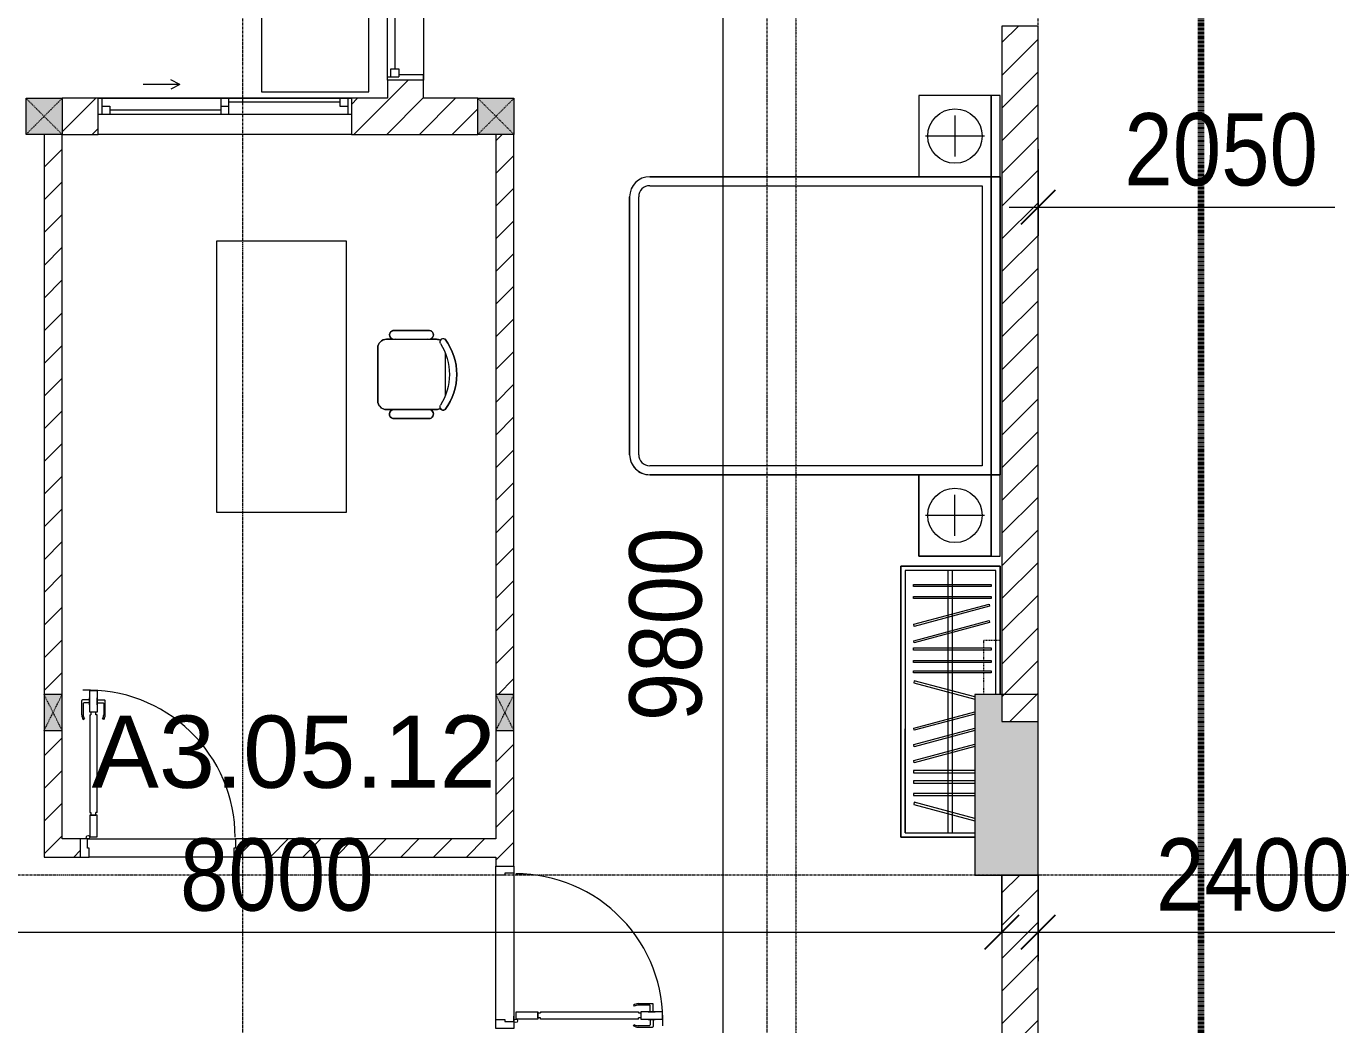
# Model space of a CAD drawing. Header units: millimetres. Extents: x 1591 to 239243, y -15958 to 82755.
# Drawn here: x 212851 to 220050, y 38407 to 43937 of the extents above; entities that cross this region are included whole.
import ezdxf

# ---------------------------------------------------------------- set-up
doc = ezdxf.new("R2010")
doc.units = ezdxf.units.MM
for name, pattern in [('1 NÉT CALL OUT', [6, 3, -3]), ('Dash 1_8_', [6.35, 3.175, -3.175]), ('Dash Dot 3_16_', [7.9375, 4.7625, -1.5875, 0, -1.5875]), ('Dash_2_', [6, 3, -3]), ('Grid Line', [22.225, 12.7, -3.175, 3.175, -3.175])]:
    doc.linetypes.add(name, pattern=pattern)
for name, color, linetype, lineweight in [('0-1', 250, 'Continuous', 5), ('A-ANNO-DIMS', 211, 'Continuous', 9), ('A-ANNO-DIMS-160', 211, 'Continuous', 9), ('A-AREA', 32, 'Dash 1_8_', 9), ('A-AREA-IDEN', 2, 'Continuous', 9), ('A-DETL-3', 90, '1 NÉT CALL OUT', 100), ('A-DETL-GENF-1', 9, 'Continuous', 9), ('A-DOOR-1', 254, 'Continuous', 9), ('A-DOOR-2', 9, 'Continuous', 9), ('A-FLOR-2', 9, 'Continuous', 9), ('A-GLAZ', 151, 'Continuous', 9), ('A-WALL', 113, 'Continuous', 9), ('A-WALL-1', 253, 'Continuous', 18), ('A-WALL-2', 9, 'Continuous', 9), ('A-WALL-3', 113, 'Continuous', 18), ('A-WALL-PATT-1', 10, 'Continuous', 9), ('A-WALL-PATT-2', 111, 'Continuous', 9), ('G-ANNO-SYMB-1', 111, 'Dash Dot 3_16_', 18), ('G-IMPT-1', 254, 'Continuous', 9), ('I-FURN', 30, 'Continuous', 9), ('I-FURN-1', 254, 'Continuous', 9), ('S-COLS', 52, 'Continuous', 9), ('S-COLS-1', 52, 'Continuous', 5), ('S-COLS-2', 250, 'Continuous', 18), ('S-COLS-4', 254, 'Continuous', 9), ('S-COLS-5', 253, 'Continuous', 18), ('S-COLS-6', 52, 'Continuous', 18), ('S-COLS-HDLN', 52, 'Dash_2_', 9), ('S-COLS-HDLN-1', 9, 'Dash_2_', 9), ('S-GRID-1', 1, 'Grid Line', 9)]:
    doc.layers.add(name, color=color, linetype=linetype, lineweight=lineweight)
doc.styles.add('Arial_9', font='arial_0.ttf', dxfattribs={"height": 400})
doc.styles.add('UTM Avo', font='UTM Avo.ttf', dxfattribs={"width": 0.9, "height": 400})
doc.dimstyles.new('1_Dim_chi_tiet_2_5', dxfattribs={"dimscale": 304.8, "dimtxt": 399.720379, "dimasz": 0.629921, "dimexe": 0.524934, "dimexo": 0.0625, "dimgap": 0.052493, "dimtad": 1, "dimdec": 0, "dimrnd": 5, "dimzin": 0, "dimdsep": 46, "dimtxsty": 'UTM Avo', "dimblk1": 'OBLIQUE', "dimblk2": 'OBLIQUE', "dimsah": 1, "dimcen": 0.09, "dimdle": 0.524934, "dimazin": 0, "dimtfac": 1, "dimtdec": 4, "dimtix": 1, "dimtmove": 0, "dimatfit": 3, "dimfxl": 1.049869, "dimfxlon": 1, "dimtvp": 1, "dimtolj": 1, "dimtzin": 0, "dimarcsym": 2})
pattern_1 = [(45, (0, 0), (-90.50967, 90.50967), [])]
pattern_2 = [(45, (101998.83, 0), (-90.50967, 90.50967), [])]

# ---------------------------------------------------------------- blocks, each defined once
blk = doc.blocks.new('NCV_TKTC_KET CAU_rvt-1-TKCS_MB TẦNG 5')
at = {"layer": 'S-COLS-1'}
blk.add_hatch(color=256, dxfattribs=at).paths.add_polyline_path([(116252.6, 39236.9), (116452.6, 39236.9), (116452.6, 40086.9), (116252.6, 40086.9), (116252.6, 40236.9), (116102.6, 40236.9), (116102.6, 39236.9)])
at = {"layer": 'S-COLS-2'}
for p, q in [((116452.6, 40236.9), (116102.6, 40236.9)), ((116102.6, 40236.9), (116102.6, 39236.9)), ((116452.6, 39236.9), (116452.6, 40236.9)), ((116102.6, 39236.9), (116452.6, 39236.9))]:
    blk.add_line(p, q, dxfattribs=at)
blk = doc.blocks.new('GIUONG NGU-2TAB-1600x2000 - GIUONG NGU-2TAB-1600x2000-885815-TKCS_MB TẦNG 5')
at = {"layer": 'I-FURN-1'}
for p, q in [((458.5, 0), (8.5, 0)), ((8.5, 0), (8.5, -50)), ((458.5, -50), (458.5, 0)), ((2108.2, 0), (458.5, 0)), ((458.5, 0), (458.5, -50)), ((458.5, 0), (2108.2, 0)), ((2108.2, -50), (2108.2, 0)), ((458.5, -50), (8.5, -50)), ((8.5, -50), (8.5, -450.3)), ((8.5, -50), (458.5, -50)), ((458.5, -50), (8.5, -50)), ((8.5, -50), (8.5, -450.3)), ((458.5, -450.3), (458.5, -50)), ((2108.2, -50), (458.5, -50)), ((458.5, -50), (458.5, -1938.9)), ((458.5, -50), (2108.2, -50)), ((458.5, -1938.9), (458.5, -50)), ((458.5, -450.3), (458.5, -50)), ((458.5, -50), (2108.2, -50)), ((2558.2, 0), (2108.2, 0)), ((2108.2, 0), (2108.2, -50)), ((2558.2, -50), (2108.2, -50)), ((2108.2, -50), (2108.2, -450.3)), ((2108.2, -1938.9), (2108.2, -50)), ((2108.2, -50), (2558.2, -50)), ((2108.2, -50), (2558.2, -50)), ((2108.2, -450.3), (2108.2, -50)), ((2108.2, -50), (2108.2, -1938.9)), ((2558.2, -50), (2558.2, 0)), ((2558.2, -450.3), (2558.2, -50)), ((2558.2, -50), (2558.2, -450.3)), ((233.5, -86.8), (233.5, -413.5)), ((508.5, -100), (2058.2, -100)), ((508.5, -1938.9), (508.5, -100)), ((2058.2, -100), (2058.2, -1938.9)), ((2333.2, -86.8), (2333.2, -413.5)), ((120.2, -250.2), (346.8, -250.2)), ((2446.5, -250.2), (2219.8, -250.2)), ((8.5, -450.3), (458.5, -450.3)), ((8.5, -450.3), (458.5, -450.3)), ((2108.2, -450.3), (2558.2, -450.3)), ((2558.2, -450.3), (2108.2, -450.3)), ((1997.1, -2000), (569.6, -2000)), ((569.6, -2050), (1997.1, -2050)), ((1997.1, -2050), (569.6, -2050))]:
    blk.add_line(p, q, dxfattribs=at)
for centre in [(233.5, -250.2), (2333.2, -250.2)]:
    blk.add_circle(centre, 150.7, dxfattribs=at)
for centre, radius, start, end in [((569.6, -1938.9), 111.1, 180, 270), ((569.6, -1938.9), 111.1, 180, 270), ((569.6, -1938.9), 61.1, 180, 270), ((1997.1, -1938.9), 111.1, 270, 360), ((1997.1, -1938.9), 61.1, 270, 0), ((1997.1, -1938.9), 111.1, 270, 0)]:
    blk.add_arc(centre, radius, start, end, dxfattribs=at)
blk = doc.blocks.new('MAY GIAT - MAY GIAT_dwg-348053-TKCS_MB TẦNG 5')
at = {"layer": 'G-IMPT-1', "flags": 128}
blk.add_lwpolyline([(5, 596.6), (5, 2.3), (605, 2.3), (605, 596.6)], close=True, dxfattribs=at)
blk = doc.blocks.new('MAY GIAT - MAY GIAT-348233-TKCS_MB TẦNG 5')
at = {"layer": 'I-FURN-1'}
for p, q in [((5, 596.6), (5, 2.3)), ((605, 596.6), (5, 596.6)), ((605, 2.3), (605, 596.6)), ((5, 2.3), (605, 2.3))]:
    blk.add_line(p, q, dxfattribs=at)
blk.add_blockref('MAY GIAT - MAY GIAT_dwg-348053-TKCS_MB TẦNG 5', (0, 0))
blk = doc.blocks.new('DOOR_CW_01 CANH MO-PANEL KINH - DIW_01-900x2200-CỬA GỖ VÂN LAMINATE-553375-TKCS_MB TẦNG 5')
at = {"layer": 'A-DETL-GENF-1'}
for p, q in [((-397, -182), (-397, -62)), ((-397, -62), (-357, -62)), ((-357, -62), (-357, -182)), ((-357, -182), (-397, -182)), ((-397, -196), (-391, -196)), ((-397, -738), (-397, -196)), ((-391, -196), (-391, -182)), ((-391, -182), (-363, -182)), ((-363, -182), (-363, -196)), ((-357, -196), (-363, -196)), ((-357, -196), (-357, -738)), ((-433.9, -711.2), (-427.3, -715.8)), ((-320.1, -711.2), (-326.7, -715.8)), ((-442, -737), (-442, -816.5)), ((-434, -799.5), (-434, -737)), ((-397, -738), (-391, -738)), ((-357, -752), (-397, -752)), ((-397, -752), (-397, -872)), ((-391, -752), (-391, -738)), ((-363, -752), (-391, -752)), ((-357, -738), (-363, -738)), ((-363, -738), (-363, -752)), ((-357, -872), (-357, -752)), ((-320, -799.5), (-320, -737)), ((-312, -737), (-312, -816.5)), ((-399, -820.5), (-438, -820.5)), ((-399, -803.5), (-430, -803.5)), ((-399, -792.2), (-399, -831.8)), ((-397, -792.2), (-399, -792.2)), ((-399, -831.8), (-397, -831.8)), ((-397, -792.2), (-397, -831.8)), ((-357, -792.2), (-357, -831.8)), ((-357, -792.2), (-355, -792.2)), ((-355, -831.8), (-357, -831.8)), ((-355, -792.2), (-355, -831.8)), ((-355, -803.5), (-324, -803.5)), ((-355, -820.5), (-316, -820.5)), ((-397, -872), (-357, -872))]:
    blk.add_line(p, q, dxfattribs=at)
blk.add_circle((-407, -60), 10, dxfattribs=at)
for centre, radius, start, end in [((-407, -60), 814, 268, 0), ((-397, -737), 45, 145, 180), ((-397, -737), 37, 145, 180), ((-357, -737), 37, 0, 35), ((-357, -737), 45, 360, 35), ((-438, -816.5), 4, 180, 270), ((-430, -799.5), 4, 180, 270), ((-324, -799.5), 4, 270, 0), ((-316, -816.5), 4, 270, 0)]:
    blk.add_arc(centre, radius, start, end, dxfattribs=at)
at = {"layer": 'A-DOOR-2'}
for p, q in [((-450, -50), (-450, 50)), ((-450, 50), (-400, 50)), ((-400, 50), (-400, 0)), ((400, 0), (400, 50)), ((400, 50), (450, 50)), ((450, 50), (450, -50)), ((-410, -50), (-450, -50)), ((-410, 0), (-410, -50)), ((-400, 0), (-410, 0)), ((-407, -50), (-382, -50)), ((410, 0), (400, 0)), ((410, -50), (410, 0)), ((450, -50), (410, -50))]:
    blk.add_line(p, q, dxfattribs=at)
blk = doc.blocks.new('DOOR_CW_01 CANH MO-PANEL KINH - DIW_01-900x2200-CỬA GỖ VÂN LAMINATE-553393-TKCS_MB TẦNG 5')
at = {"layer": 'A-DETL-GENF-1'}
for p, q in [((-397, 872), (-357, 872)), ((-397, 752), (-397, 872)), ((-357, 872), (-357, 752)), ((-442, 737), (-442, 816.5)), ((-399, 820.5), (-438, 820.5)), ((-434, 799.5), (-434, 737)), ((-399, 803.5), (-430, 803.5)), ((-399, 831.8), (-397, 831.8)), ((-399, 792.2), (-399, 831.8)), ((-397, 792.2), (-399, 792.2)), ((-397, 792.2), (-397, 831.8)), ((-357, 792.2), (-357, 831.8)), ((-355, 831.8), (-357, 831.8)), ((-357, 792.2), (-355, 792.2)), ((-355, 792.2), (-355, 831.8)), ((-355, 820.5), (-316, 820.5)), ((-355, 803.5), (-324, 803.5)), ((-320, 799.5), (-320, 737)), ((-312, 737), (-312, 816.5)), ((-357, 752), (-397, 752)), ((-397, 738), (-391, 738)), ((-397, 738), (-397, 196)), ((-363, 752), (-391, 752)), ((-391, 752), (-391, 738)), ((-363, 738), (-363, 752)), ((-357, 738), (-363, 738)), ((-357, 196), (-357, 738)), ((-433.9, 711.2), (-427.3, 715.8)), ((-320.1, 711.2), (-326.7, 715.8)), ((-397, 196), (-391, 196)), ((-357, 182), (-397, 182)), ((-397, 182), (-397, 62)), ((-391, 196), (-391, 182)), ((-391, 182), (-363, 182)), ((-357, 196), (-363, 196)), ((-363, 182), (-363, 196)), ((-357, 62), (-357, 182)), ((-397, 62), (-357, 62))]:
    blk.add_line(p, q, dxfattribs=at)
blk.add_circle((-407, 60), 10, dxfattribs=at)
for centre, radius, start, end in [((-407, 60), 814, 360, 92), ((-438, 816.5), 4, 90, 180), ((-430, 799.5), 4, 90, 180), ((-324, 799.5), 4, 360, 90), ((-316, 816.5), 4, 0, 90), ((-397, 737), 45, 180, 215), ((-397, 737), 37, 180, 215), ((-357, 737), 37, 325, 0), ((-357, 737), 45, 325, 0)]:
    blk.add_arc(centre, radius, start, end, dxfattribs=at)
at = {"layer": 'A-DOOR-2'}
for p, q in [((-410, 50), (-450, 50)), ((-450, 50), (-450, -50)), ((-410, 0), (-410, 50)), ((-400, 0), (-410, 0)), ((-407, 50), (-382, 50)), ((-400, -50), (-400, 0)), ((410, 0), (400, 0)), ((400, 0), (400, -50)), ((450, 50), (410, 50)), ((410, 50), (410, 0)), ((450, -50), (450, 50)), ((-450, -50), (-400, -50)), ((400, -50), (450, -50))]:
    blk.add_line(p, q, dxfattribs=at)
blk = doc.blocks.new('BAN LV A - BAN LV A_dwg_ban hoc2-348006-TKCS_MB TẦNG 5')
at = {"layer": 'I-FURN'}
for p, q in [((145.8, 437.4), (-145.8, 437.4)), ((-194.4, 388.8), (-194.4, 113.4)), ((194.4, 113.4), (194.4, 388.8)), ((-243, 354.4), (-243, 162)), ((194.4, 351.4), (194.4, 150.8)), ((243.7, 162), (243.7, 354.4)), ((-120.5, 64.8), (120.5, 64.8))]:
    blk.add_line(p, q, dxfattribs=at)
at = {"layer": 'I-FURN', "flags": 128}
blk.add_lwpolyline([(-737.8, 610.5), (-737.8, 1330.5), (-154.9, 1330.5), (762.2, 1330.5), (762.2, 610.5)], close=True, dxfattribs=at)
at = {"layer": 'I-FURN'}
for centre, radius, start, end in [((-145.8, 388.8), 48.6, 90, 180), ((145.8, 388.8), 48.6, 360, 90), ((-218.7, 347.3), 25.3, 343.7398, 163.7398), ((219.4, 347.3), 25.3, 16.2602, 170.70537), ((-218.7, 154.9), 25.3, 163.7398, 16.2602), ((219.4, 154.9), 25.3, 189.29463, 16.2602), ((-180.2, 75.4), 17.8, 57.97259, 216.69006), ((-145.8, 113.4), 48.6, 180, 207.58444), ((0, 359.3), 318.2, 237.57575, 302.42425), ((180.2, 75.4), 17.8, 323.30994, 122.02741), ((145.8, 113.4), 48.6, 332.41556, 0), ((0, 324), 324, 233.1301, 306.8699)]:
    blk.add_arc(centre, radius, start, end, dxfattribs=at)
blk = doc.blocks.new('BAN LV A - BAN LV A_dwg-348005-TKCS_MB TẦNG 5')
at = {"extrusion": (0, 0, -1), "zscale": -1, "rotation": 180}
blk.add_blockref('BAN LV A - BAN LV A_dwg_ban hoc2-348006-TKCS_MB TẦNG 5', (-729, 1383.7), dxfattribs=at)
blk = doc.blocks.new('BAN LV A - BAN LV A-348231-TKCS_MB TẦNG 5')
at = {"layer": 'I-FURN-1'}
for p, q in [((534.6, 1270.3), (534.6, 1235.9)), ((923.4, 1232.9), (923.4, 1270.3)), ((486, 1221.7), (486, 1029.3)), ((972.7, 1029.3), (972.7, 1221.7)), ((534.6, 1029.3), (534.6, 994.9)), ((923.4, 994.9), (923.4, 1032.3)), ((583.2, 946.3), (874.8, 946.3)), ((1491.2, 773.2), (-8.8, 773.2)), ((-8.8, 773.2), (-8.8, 53.2)), ((1491.2, 53.2), (1491.2, 773.2)), ((-8.8, 53.2), (1491.2, 53.2))]:
    blk.add_line(p, q, dxfattribs=at)
for centre, radius, start, end in [((729, 1059.7), 324, 53.1301, 126.8699), ((548.9, 1308.3), 17.8, 143.30994, 240.59603), ((909.2, 1308.3), 17.8, 299.40397, 36.69006), ((510.3, 1228.8), 25.3, 16.2602, 196.2602), ((583.2, 1270.3), 48.6, 152.41556, 180), ((874.8, 1270.3), 48.6, 360, 27.58444), ((948.4, 1228.8), 25.3, 343.7398, 170.70537), ((510.3, 1036.4), 25.3, 196.2602, 343.7398), ((948.4, 1036.4), 25.3, 189.29463, 343.7398), ((583.2, 994.9), 48.6, 180, 270), ((874.8, 994.9), 48.6, 270, 360)]:
    blk.add_arc(centre, radius, start, end, dxfattribs=at)
blk.add_blockref('BAN LV A - BAN LV A_dwg-348005-TKCS_MB TẦNG 5', (0, 0))
blk = doc.blocks.new('G1_SOF - BO TRU - 100x200-745959-TKCS_MB TẦNG 5')
at = {"layer": 'S-COLS'}
blk.add_hatch(color=256, dxfattribs=at).paths.add_polyline_path([(-50, 100), (-50, -100), (50, -100), (50, 100)])
at = {"layer": 'S-COLS-5'}
for p, q in [((50, 100), (-50, 100)), ((-50, 100), (-50, -100)), ((50, -100), (50, 100)), ((-50, -100), (50, -100))]:
    blk.add_line(p, q, dxfattribs=at)
at = {"layer": 'S-COLS-HDLN-1'}
for p, q in [((50, 100), (-50, -100)), ((-50, 100), (50, -100))]:
    blk.add_line(p, q, dxfattribs=at)
blk = doc.blocks.new('TU QUAN AO-SUITE ROOM_3 - TU QUAN AO-SUITE ROOM_3-V103-TKCS_MB TẦNG 5')
at = {"layer": 'I-FURN-1'}
for p, q in [((-550, 1500), (0, 1500)), ((-550, 0), (-550, 1500)), ((0, 1500), (-550, 1500)), ((-550, 1500), (-550, 0)), ((-24, 1476), (-526, 1476)), ((-526, 1476), (-526, 600)), ((-526, 1476), (-526, 24)), ((-287, 576), (-287, 1476)), ((-263, 576), (-263, 1476)), ((-24, 789.6), (-24, 1476)), ((0, 1500), (0, 789.6)), ((0, 789.6), (0, 1500)), ((-480.1, 1386.9), (-480.1, 1398.9)), ((-480.1, 1398.9), (-50.1, 1398.9)), ((-480.1, 1386.9), (-480.1, 1398.9)), ((-50.1, 1386.9), (-480.1, 1386.9)), ((-50.1, 1398.9), (-50.1, 1386.9)), ((-480.1, 1320.5), (-480.1, 1332.5)), ((-480.1, 1332.5), (-50.1, 1332.5)), ((-480.1, 1320.5), (-480.1, 1332.5)), ((-50.1, 1320.5), (-480.1, 1320.5)), ((-50.1, 1332.5), (-50.1, 1320.5)), ((-478.3, 1178.1), (-61.3, 1289.9)), ((-58.2, 1278.3), (-475.2, 1166.5)), ((-61.3, 1289.9), (-58.2, 1278.3)), ((-478.3, 1086.9), (-61.3, 1198.6)), ((-475.2, 1166.5), (-478.3, 1178.1)), ((-58.2, 1187.1), (-475.2, 1075.3)), ((-61.3, 1198.6), (-58.2, 1187.1)), ((-475.2, 1075.3), (-478.3, 1086.9)), ((-480.1, 1035.3), (-480.1, 1047.3)), ((-480.1, 1047.3), (-50.1, 1047.3)), ((-480.1, 1035.3), (-480.1, 1047.3)), ((-50.1, 1035.3), (-480.1, 1035.3)), ((-50.1, 1047.3), (-50.1, 1035.3)), ((-480.1, 965.8), (-480.1, 977.8)), ((-480.1, 977.8), (-50.1, 977.8)), ((-480.1, 965.8), (-480.1, 977.8)), ((-50.1, 965.8), (-480.1, 965.8)), ((-50.1, 977.8), (-50.1, 965.8)), ((-480.1, 908.6), (-480.1, 920.6)), ((-480.1, 920.6), (-50.1, 920.6)), ((-480.1, 908.6), (-480.1, 920.6)), ((-50.1, 908.6), (-480.1, 908.6)), ((-475.2, 865.5), (-478.3, 853.9)), ((-140.1, 775.6), (-475.2, 865.5)), ((-50.1, 920.6), (-50.1, 908.6)), ((-478.3, 853.9), (-140.1, 763.2)), ((-478.3, 603.1), (-140.1, 693.8)), ((-140.1, 681.3), (-475.2, 591.5)), ((-550, 24), (-550, 576)), ((-526, 24), (-526, 600)), ((-475.2, 591.5), (-478.3, 603.1)), ((-478.3, 511.9), (-140.1, 602.6)), ((-140.1, 590.1), (-475.2, 500.3)), ((-287, 24), (-287, 576)), ((-263, 24), (-263, 576)), ((-478.3, 423.1), (-140.1, 513.8)), ((-475.2, 500.3), (-478.3, 511.9)), ((-140.1, 501.4), (-475.2, 411.5)), ((-480.1, 368.4), (-480.1, 356.4)), ((-140.1, 368.4), (-480.1, 368.4)), ((-475.2, 411.5), (-478.3, 423.1)), ((-480.1, 356.4), (-140.1, 356.4)), ((-480.1, 311.2), (-480.1, 299.2)), ((-140.1, 311.2), (-480.1, 311.2)), ((-480.1, 299.2), (-140.1, 299.2)), ((-480.1, 241.7), (-480.1, 229.7)), ((-140.1, 241.7), (-480.1, 241.7)), ((-480.1, 229.7), (-140.1, 229.7)), ((-475.2, 192.7), (-478.3, 181.1)), ((-478.3, 181.1), (-140.1, 90.4)), ((-140.1, 102.9), (-475.2, 192.7)), ((-526, 24), (-140.1, 24)), ((-140.1, 0), (-550, 0)), ((-550, 0), (-140.1, 0))]:
    blk.add_line(p, q, dxfattribs=at)
blk = doc.blocks.new('NCV_TKTC_TANG 5_rvt-1-TKCS_MB TẦNG 5')
at = {"layer": 'A-WALL-PATT-1'}
h = blk.add_hatch(dxfattribs=at)
h.set_pattern_fill('FP_1', color=256, style=0, pattern_type=2)
h.set_pattern_definition(pattern_1)
h.paths.add_polyline_path([(110952.6, 39436.9), (111052.6, 39436.9), (111052.6, 40036.9), (110952.6, 40036.9)])
h.paths.add_polyline_path([(110952.6, 40236.9), (111052.6, 40236.9), (111052.6, 43336.9), (110952.6, 43336.9), (110952.6, 40239)])
h = blk.add_hatch(dxfattribs=at)
h.set_pattern_fill('FP_1', color=256, style=0, pattern_type=2)
h.set_pattern_definition(pattern_1)
h.paths.add_polyline_path([(113552.6, 38288.2), (113552.6, 38387.4), (113452.6, 38387.4), (113452.6, 38288.2), (113552.1, 38288.2)])
h.paths.add_polyline_path([(113452.6, 39287.4), (113552.6, 39287.4), (113552.6, 40036.9), (113452.6, 40036.9), (113452.6, 39336.9)])
h.paths.add_polyline_path([(113452.6, 40236.9), (113552.6, 40236.9), (113552.6, 43336.9), (113452.6, 43336.9), (113452.6, 40548.4)])
h = blk.add_hatch(dxfattribs=at)
h.set_pattern_fill('FP_1', color=256, style=0, pattern_type=2)
h.set_pattern_definition(pattern_1)
h.paths.add_polyline_path([(113450, 39336.9), (113452.6, 39336.9), (113452.6, 39436.9), (112052.6, 39436.9), (112052.6, 39336.9), (113402.2, 39336.9)])
h.paths.add_polyline_path([(111052.6, 39336.9), (111152.6, 39336.9), (111152.6, 39436.9), (110952.6, 39436.9), (110952.6, 39336.9)])
at = {"layer": 'A-FLOR-2'}
for p, q in [((111192.6, 39436.9), (112012.6, 39436.9)), ((112002.6, 39336.9), (111202.6, 39336.9)), ((113452.6, 38437.4), (113452.6, 39237.4)), ((113552.6, 39247.4), (113552.6, 38427.4))]:
    blk.add_line(p, q, dxfattribs=at)
at = {"layer": 'A-WALL-1'}
for p, q in [((110952.6, 43336.9), (110952.6, 40236.9)), ((111052.6, 40236.9), (111052.6, 43336.9)), ((113452.6, 43336.9), (113452.6, 40236.9)), ((113552.6, 40236.9), (113552.6, 43336.9)), ((110952.6, 40036.9), (110952.6, 39436.9)), ((111052.6, 39436.9), (111052.6, 40036.9)), ((113452.6, 40036.9), (113452.6, 39436.9)), ((113552.6, 39287.4), (113552.6, 40036.9)), ((110952.6, 39436.9), (110952.6, 39336.9)), ((111152.6, 39436.9), (111052.6, 39436.9)), ((113452.6, 39436.9), (112052.6, 39436.9)), ((110952.6, 39336.9), (111152.6, 39336.9)), ((112052.6, 39336.9), (113452.6, 39336.9)), ((113452.6, 39336.9), (113452.6, 39287.4))]:
    blk.add_line(p, q, dxfattribs=at)
at = {"layer": 'A-WALL-2'}
for p, q in [((111192.6, 39436.9), (112012.6, 39436.9)), ((112002.6, 39336.9), (111202.6, 39336.9)), ((113452.6, 38437.4), (113452.6, 39237.4)), ((113552.6, 39247.4), (113552.6, 38427.4))]:
    blk.add_line(p, q, dxfattribs=at)
at = {"layer": 'A-DOOR-1'}
blk.add_blockref('DOOR_CW_01 CANH MO-PANEL KINH - DIW_01-900x2200-CỬA GỖ VÂN LAMINATE-553393-TKCS_MB TẦNG 5', (111602.6, 39386.9), dxfattribs=at)
at = {"layer": 'A-DOOR-1', "rotation": 90.0000000000001}
blk.add_blockref('DOOR_CW_01 CANH MO-PANEL KINH - DIW_01-900x2200-CỬA GỖ VÂN LAMINATE-553375-TKCS_MB TẦNG 5', (113502.6, 38837.4), dxfattribs=at)
at = {"layer": 'I-FURN-1'}
for name, p, rotation in [('MAY GIAT - MAY GIAT-348233-TKCS_MB TẦNG 5', (112152.6, 44177.4), 269.9999999999999), ('GIUONG NGU-2TAB-1600x2000 - GIUONG NGU-2TAB-1600x2000-885815-TKCS_MB TẦNG 5', (116242.6, 43561.3), 270.0000000000008), ('BAN LV A - BAN LV A-348231-TKCS_MB TẦNG 5', (111852.6, 42737.4), 269.9999999999999)]:
    blk.add_blockref(name, p, dxfattribs=dict(at, rotation=rotation))
blk.add_blockref('TU QUAN AO-SUITE ROOM_3 - TU QUAN AO-SUITE ROOM_3-V103-TKCS_MB TẦNG 5', (116242.6, 39447.4), dxfattribs=at)
at = {"layer": 'S-COLS-4', "rotation": 180}
for p in [(111002.6, 40136.9), (113502.6, 40136.9)]:
    blk.add_blockref('G1_SOF - BO TRU - 100x200-745959-TKCS_MB TẦNG 5', p, dxfattribs=at)
blk = doc.blocks.new('G1_SOF - BO TRU - 200x200-3055084-TKCS_MB TẦNG 5')
at = {"layer": 'S-COLS'}
blk.add_hatch(color=256, dxfattribs=at).paths.add_polyline_path([(8.4, 100), (-100, 100), (-100, -100), (100, -100), (100, 100)])
at = {"layer": 'S-COLS-6'}
for p, q in [((-100, 100), (100, 100)), ((-100, -100), (-100, 100)), ((100, 100), (100, -100)), ((100, -100), (-100, -100))]:
    blk.add_line(p, q, dxfattribs=at)
at = {"layer": 'S-COLS-HDLN'}
for p, q in [((100, -100), (-100, 100)), ((-100, -100), (100, 100))]:
    blk.add_line(p, q, dxfattribs=at)
blk = doc.blocks.new('1_FAMILY RVT - W01-WxH 1400x1400xmm-411185-TKCS_MB TẦNG 5')
at = {"layer": 'A-GLAZ'}
for p, q in [((-700, 103.81), (700, 103.81)), ((-700, -96.19), (-700, 103.81)), ((700, 103.81), (700, -96.19)), ((-700, -7.29), (-680.95, -7.29)), ((-680.95, -7.29), (-22.225, -7.29)), ((-680.95, -96.19), (-680.95, -7.29)), ((-636.5, -51.74), (-680.95, -51.74)), ((-636.5, -96.19), (-636.5, -51.74)), ((-22.225, -7.29), (22.225, -7.29)), ((-22.225, -7.29), (-22.225, -96.19)), ((22.225, -51.74), (-22.225, -51.74)), ((22.225, -7.29), (636.5, -7.29)), ((22.225, -96.19), (22.225, -7.29)), ((22.225, -29.515), (636.5, -29.515)), ((636.5, -7.29), (700, -7.29)), ((636.5, -51.74), (636.5, -7.29)), ((680.95, -51.74), (636.5, -51.74)), ((680.95, -96.19), (680.95, -7.29)), ((700, -96.19), (-700, -96.19)), ((-700, -96.19), (-636.5, -96.19)), ((-636.5, -73.965), (-22.225, -73.965)), ((-636.5, -96.19), (-22.225, -96.19)), ((-22.225, -96.19), (22.225, -96.19)), ((22.225, -96.19), (680.95, -96.19)), ((680.95, -96.19), (700, -96.19)), ((248.4, -172.39), (299.2, -146.99)), ((248.4, -172.39), (299.2, -197.79)), ((248.4, -172.39), (451.6, -172.39))]:
    blk.add_line(p, q, dxfattribs=at)
blk = doc.blocks.new('M_Fixed - 600 x 1400mm-2135871-TKCS_MB TẦNG 5')
at = {"layer": 'A-GLAZ'}
for p, q in [((-300, 87), (-268, 87)), ((-268, -50), (-268, 87)), ((268, -50), (268, 87)), ((300, 87), (268, 87)), ((-281, -113), (-281, -50)), ((-281, -50), (-237, -50)), ((-237, -94), (-237, -50)), ((237, -50), (281, -50)), ((237, -94), (237, -50)), ((281, -113), (281, -50)), ((-300, -113), (-281, -113)), ((-281, -94), (-237, -94)), ((-237, -72), (237, -72)), ((281, -94), (237, -94)), ((298.9, -113), (281, -113))]:
    blk.add_line(p, q, dxfattribs=at)
blk = doc.blocks.new('DIMBLOCK22-TKCS_MB TẦNG 5')
at = {"layer": 'A-ANNO-DIMS-160'}
for p, q in [((218451.4, 39240.8), (218451.4, 38760.8)), ((218451.4, 38920.8), (218451.4, 39240.8)), ((220851.3, 39240.8), (220851.3, 38760.8)), ((220851.3, 38920.8), (220851.3, 39240.8)), ((218291.4, 38920.8), (221011.3, 38920.8))]:
    blk.add_line(p, q, dxfattribs=at)
at = {"layer": 'A-ANNO-DIMS-160', "lineweight": 25}
for p, q in [((218451.4, 38920.8), (218547.4, 39016.8)), ((220851.3, 38920.8), (220947.3, 39016.8)), ((218451.4, 38920.8), (218355.4, 38824.8)), ((220851.3, 38920.8), (220755.3, 38824.8))]:
    blk.add_line(p, q, dxfattribs=at)
at = {"layer": 'A-ANNO-DIMS-160', "color": 0, "insert": (219103.6, 39440.4), "char_height": 400, "width": 1314.636, "attachment_point": 1, "line_spacing_factor": 1.110334, "style": 'UTM Avo'}
blk.add_mtext('2400', dxfattribs=at)
blk = doc.blocks.new('_Oblique')
at = {"color": 0, "linetype": 'ByBlock', "lineweight": -2}
blk.add_line((-0.5, -0.5), (0.5, 0.5), dxfattribs=at)
blk = doc.blocks.new('DIMBLOCK23-TKCS_MB TẦNG 5')
at = {"layer": 'A-ANNO-DIMS-160'}
for p, q in [((218451.4, 43254.8), (218451.4, 42774.8)), ((218451.4, 42934.8), (218451.4, 43254.8)), ((220501.4, 43254.8), (220501.4, 42774.8)), ((220501.4, 42934.8), (220501.4, 43254.8)), ((218291.4, 42934.8), (220661.4, 42934.8))]:
    blk.add_line(p, q, dxfattribs=at)
at = {"layer": 'A-ANNO-DIMS-160', "lineweight": 25}
for p, q in [((218451.4, 42934.8), (218547.4, 43030.8)), ((220501.4, 42934.8), (220597.4, 43030.8)), ((218451.4, 42934.8), (218355.4, 42838.8)), ((220501.4, 42934.8), (220405.4, 42838.8))]:
    blk.add_line(p, q, dxfattribs=at)
at = {"layer": 'A-ANNO-DIMS-160', "color": 0, "insert": (218928.6, 43454.4), "char_height": 400, "width": 1314.636, "attachment_point": 1, "line_spacing_factor": 1.110334, "style": 'UTM Avo'}
blk.add_mtext('2050', dxfattribs=at)
blk = doc.blocks.new('DIMBLOCK50-TKCS_MB TẦNG 5')
at = {"layer": 'A-ANNO-DIMS-160'}
for p, q in [((210251.4, 39240.8), (210251.4, 38760.8)), ((210251.4, 38920.8), (210251.4, 39240.8)), ((218251.4, 39240.8), (218251.4, 38760.8)), ((218251.4, 38920.8), (218251.4, 39240.8)), ((210091.4, 38920.8), (218411.4, 38920.8))]:
    blk.add_line(p, q, dxfattribs=at)
at = {"layer": 'A-ANNO-DIMS-160', "lineweight": 25}
for p, q in [((210251.4, 38920.8), (210347.4, 39016.8)), ((218251.4, 38920.8), (218347.4, 39016.8)), ((210251.4, 38920.8), (210155.4, 38824.8)), ((218251.4, 38920.8), (218155.4, 38824.8))]:
    blk.add_line(p, q, dxfattribs=at)
at = {"layer": 'A-ANNO-DIMS-160', "color": 0, "insert": (213703.6, 39440.4), "char_height": 400, "width": 1314.636, "attachment_point": 1, "line_spacing_factor": 1.110334, "style": 'UTM Avo'}
blk.add_mtext('8000', dxfattribs=at)
blk = doc.blocks.new('DIMBLOCK94-TKCS_MB TẦNG 5')
at = {"layer": 'A-ANNO-DIMS-160'}
for p, q in [((216708.9, 35577.4), (216708.9, 45697.4)), ((216388.9, 45537.4), (216868.9, 45537.4)), ((216708.9, 45537.4), (216388.9, 45537.4)), ((216388.9, 35737.4), (216868.9, 35737.4)), ((216708.9, 35737.4), (216388.9, 35737.4))]:
    blk.add_line(p, q, dxfattribs=at)
at = {"layer": 'A-ANNO-DIMS-160', "lineweight": 25}
for p, q in [((216708.9, 45537.4), (216612.9, 45633.4)), ((216708.9, 45537.4), (216804.9, 45441.4)), ((216708.9, 35737.4), (216612.9, 35833.4)), ((216708.9, 35737.4), (216804.9, 35641.4))]:
    blk.add_line(p, q, dxfattribs=at)
at = {"layer": 'A-ANNO-DIMS-160', "color": 0, "insert": (216189.3, 40089.6), "char_height": 400, "width": 1314.636, "attachment_point": 1, "rotation": 90, "line_spacing_factor": 1.110334, "style": 'UTM Avo'}
blk.add_mtext('9800', dxfattribs=at)

msp = doc.modelspace()

# ---------------------------------------------------------------- hatches: boundary and pattern name
at = {"layer": 'A-WALL-PATT-2'}
h = msp.add_hatch(dxfattribs=at)
h.set_pattern_fill('FP_1', color=256, style=0, pattern_type=2)
h.set_pattern_definition(pattern_2)
h.paths.add_polyline_path([(215051.4, 43536.9), (215051.4, 43636.9), (214851.4, 43636.9), (214851.4, 43536.9)])
h.paths.add_polyline_path([(215051.4, 44236.9), (215051.4, 44336.9), (214851.4, 44336.9), (214851.4, 44236.9)])
h = msp.add_hatch(dxfattribs=at)
h.set_pattern_fill('FP_1', color=256, style=0, pattern_type=2)
h.set_pattern_definition(pattern_2)
h.paths.add_polyline_path([(218451.4, 40086.9), (218451.4, 43936.9), (218251.4, 43936.9), (218251.4, 40086.9)])
h = msp.add_hatch(dxfattribs=at)
h.set_pattern_fill('FP_1', color=256, style=0, pattern_type=2)
h.set_pattern_definition(pattern_2)
h.paths.add_polyline_path([(210251.4, 43336.9), (210351.4, 43336.9), (210351.4, 43536.9), (210251.4, 43536.9)])
h.paths.add_polyline_path([(212851.4, 43336.9), (212851.5, 43336.9), (212851.4, 43436.9)])
h.paths.add_polyline_path([(213051.5, 43336.9), (213251.4, 43336.9), (213251.4, 43536.9), (213051.5, 43536.9), (213051.5, 43436.9)])
h.paths.add_polyline_path([(214905.6, 43336.9), (215351.4, 43336.9), (215351.4, 43536.9), (214651.4, 43536.9), (214651.4, 43336.9), (214901.4, 43336.9)])
h = msp.add_hatch(dxfattribs=at)
h.set_pattern_fill('FP_1', color=256, style=0, pattern_type=2)
h.set_pattern_definition(pattern_2)
h.paths.add_polyline_path([(218251.4, 35737.4), (218451.4, 35737.4), (218451.4, 39236.9), (218251.4, 39236.9), (218251.4, 35760.6)])

# ---------------------------------------------------------------- linework, layer by layer
at = {"layer": 'A-AREA'}
for p, q in [((218151.4, 40236.9), (218151.4, 40536.9)), ((218151.4, 40536.9), (218241.5, 40536.9)), ((218241.5, 40536.9), (218251.4, 40536.9))]:
    msp.add_line(p, q, dxfattribs=at)
at = {"layer": 'A-DETL-3'}
msp.add_line((219351.4, 52256.9), (219351.4, 36340.3), dxfattribs=at)
at = {"layer": 'A-WALL'}
for p, q in [((214851.4, 43636.9), (214851.4, 44236.9)), ((215051.4, 44236.9), (215051.4, 43636.9))]:
    msp.add_line(p, q, dxfattribs=at)
at = {"layer": 'A-WALL-3'}
for p, q in [((218251.4, 43936.9), (218251.4, 40086.9)), ((218451.4, 43936.9), (218251.4, 43936.9)), ((218451.4, 40086.9), (218451.4, 43936.9)), ((215051.4, 43636.9), (214851.4, 43636.9)), ((214851.4, 43636.9), (214851.4, 43536.9)), ((215051.4, 43536.9), (215051.4, 43636.9)), ((213251.4, 43536.9), (213051.5, 43536.9)), ((214851.4, 43536.9), (214651.4, 43536.9)), ((215351.4, 43536.9), (215051.4, 43536.9)), ((213051.5, 43336.9), (213251.4, 43336.9)), ((214651.4, 43336.9), (215351.4, 43336.9)), ((218251.4, 40086.9), (218451.4, 40086.9)), ((218251.4, 39236.9), (218251.4, 35737.4)), ((218451.4, 39236.9), (218251.4, 39236.9)), ((218451.4, 35737.4), (218451.4, 39236.9))]:
    msp.add_line(p, q, dxfattribs=at)
at = {"layer": 'G-ANNO-SYMB-1'}
msp.add_line((217111.4, 82373.8), (217111.4, 13547.9), dxfattribs=at)
at = {"layer": 'S-GRID-1'}
for p, q in [((214051.5, 19118.3), (214051.5, 76659.6)), ((216951.4, 19118.3), (216951.4, 76659.6)), ((218451.4, 19118.3), (218451.4, 76659.6)), ((229978.4, 39236.9), (136410.9, 39236.9))]:
    msp.add_line(p, q, dxfattribs=at)

# ---------------------------------------------------------------- block references
at = {"layer": '0-1'}
for name in ['NCV_TKTC_KET CAU_rvt-1-TKCS_MB TẦNG 5', 'NCV_TKTC_TANG 5_rvt-1-TKCS_MB TẦNG 5']:
    msp.add_blockref(name, (101998.8, 0), dxfattribs=at)
at = {"layer": 'A-GLAZ'}
for name, p, rotation in [('M_Fixed - 600 x 1400mm-2135871-TKCS_MB TẦNG 5', (214964.4, 43936.9), 270), ('1_FAMILY RVT - W01-WxH 1400x1400xmm-411185-TKCS_MB TẦNG 5', (213951.4, 43440.7), 180)]:
    msp.add_blockref(name, p, dxfattribs=dict(at, rotation=rotation))
at = {"layer": 'S-COLS', "rotation": 180}
for p in [(212951.5, 43436.9), (215451.4, 43436.9)]:
    msp.add_blockref('G1_SOF - BO TRU - 200x200-3055084-TKCS_MB TẦNG 5', p, dxfattribs=at)

# ---------------------------------------------------------------- texts
at = {"layer": 'A-AREA-IDEN', "insert": (214332.3, 39714.5), "char_height": 400, "width": 2233.6, "attachment_point": 8, "line_spacing_factor": 0.936439, "style": 'Arial_9'}
msp.add_mtext('\\pt8,16,24,32,40,48,56,64,72,80,88,96,104,112,120,128,136,144,152,160,168,176,184,192,200,208,216,224,232,240,248,256;A3.05.12', dxfattribs=at)

# ---------------------------------------------------------------- dimensions: what is measured, and where the dimension line sits
at = {"layer": 'A-ANNO-DIMS'}
dim = msp.add_linear_dim(base=(216708.9, 45537.4), p1=(216388.9, 35737.4), p2=(216388.9, 45537.4), angle=90, dimstyle='1_Dim_chi_tiet_2_5', override={"dimpost": '<>', "dimfxl": 9800}, dxfattribs=at)
dim.commit()
dim.dimension.update_dxf_attribs({"geometry": 'DIMBLOCK94-TKCS_MB TẦNG 5', "text_midpoint": (216485.9, 40637.4)})
for base, p1, p2, override, picture, middle in [((220501.4, 42934.8), (218451.4, 43254.8), (220501.4, 43254.8), {"dimpost": '<>', "dimfxl": 2050}, 'DIMBLOCK23-TKCS_MB TẦNG 5', (219476.4, 43157.8)), ((218251.4, 38920.8), (210251.4, 39240.8), (218251.4, 39240.8), {"dimpost": '<>', "dimfxl": 8000}, 'DIMBLOCK50-TKCS_MB TẦNG 5', (214251.4, 39143.8)), ((220851.3, 38920.8), (218451.4, 39240.8), (220851.3, 39240.8), {"dimpost": '<>', "dimfxl": 2399.928669}, 'DIMBLOCK22-TKCS_MB TẦNG 5', (219651.4, 39143.8))]:
    dim = msp.add_linear_dim(base=base, p1=p1, p2=p2, dimstyle='1_Dim_chi_tiet_2_5', override=override, dxfattribs=at)
    dim.commit()
    dim.dimension.update_dxf_attribs({"geometry": picture, "text_midpoint": middle})

doc.saveas('drawing.dxf')
